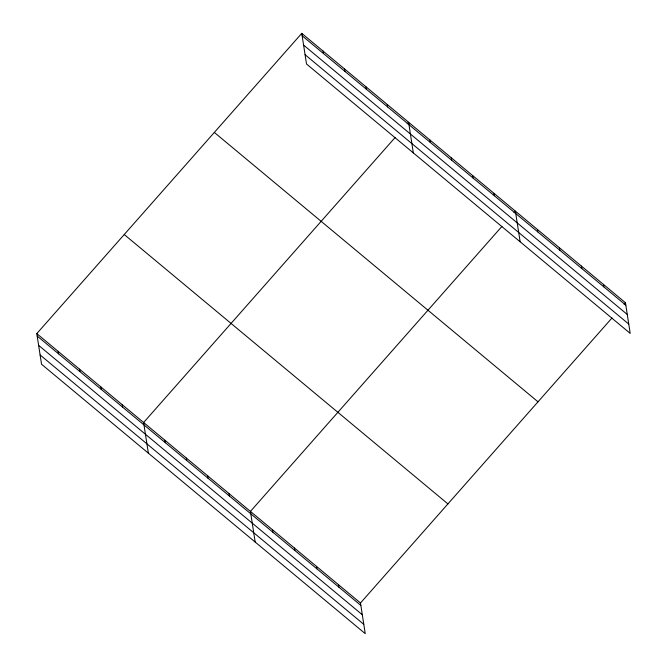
<?xml version="1.0" encoding="UTF-8"?>
<svg xmlns="http://www.w3.org/2000/svg" width="667" height="667" viewBox="0 0 667 667"><rect width="100%" height="100%" fill="white"/><g stroke="black" fill="none" stroke-linecap="round" stroke-linejoin="round"><path stroke-width="1" d="M36.802 333.608L360.48 602.993L365.233 633.65L41.546 364.265L36.802 333.608L301.767 33.35L625.454 302.735L630.198 333.392L306.52 64.007L301.767 33.35M395.131 137.494L143.613 422.511L148.366 453.16M407.237 123.77L408.588 122.244L413.332 152.901M501.951 226.388L250.433 511.406L255.178 542.063M514.057 212.673L515.399 211.147L520.143 241.796M360.48 602.993L611.998 317.984M624.112 304.26L625.454 302.735M302.151 35.785L625.829 305.169M303.585 45.098L627.272 314.482M305.077 54.694L628.756 324.079M214.332 132.433L538.011 401.826M124.237 234.526L447.924 503.91M37.177 336.043L360.864 605.428M38.619 345.356L362.306 614.741M40.103 354.952L363.79 624.337M603.443 284.417L603.818 286.852M581.432 266.1L581.807 268.534M559.421 247.782L559.796 250.217M537.41 229.465L537.785 231.891M494.039 193.363L494.414 195.798M472.678 175.588L473.053 178.014M451.309 157.804L451.692 160.238M429.948 140.028L430.323 142.455M387.227 104.469L387.602 106.895M365.858 86.685L366.233 89.12M344.497 68.909L344.872 71.344M323.136 51.126L323.512 53.56M338.477 584.676L338.853 587.11M316.466 566.358L316.842 568.793M294.455 548.041L294.831 550.475M272.444 529.723L272.82 532.158M229.073 493.63L229.448 496.056M207.704 475.846L208.079 478.281M186.343 458.071L186.718 460.497M164.982 440.287L165.358 442.721M122.253 404.727L122.628 407.162M100.892 386.952L101.267 389.378M79.531 369.168L79.907 371.602M58.162 351.392L58.538 353.818"/></g></svg>
